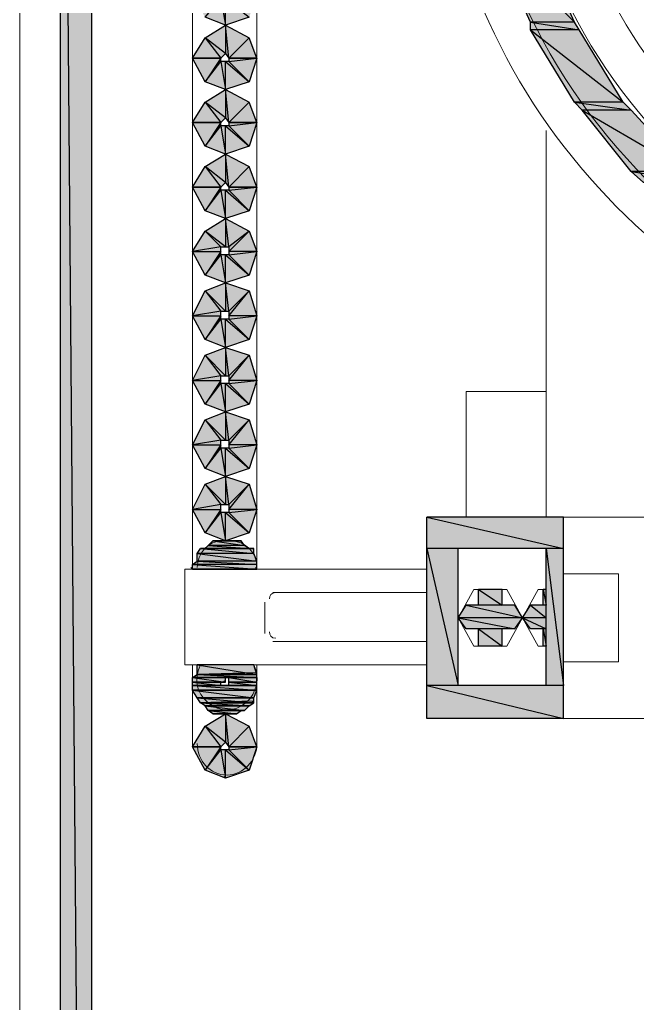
# Model space of a CAD drawing. Header units: millimetres. Extents: x 53 to 176, y -29 to 32.
# Drawn here: x 112.392 to 112.941, y -7.654 to -6.78 of the extents above; entities that cross this region are included whole.
import ezdxf

# ---------------------------------------------------------------- set-up
doc = ezdxf.new("R2010")
doc.units = ezdxf.units.MM
doc.layers.add('15 - Quadro de medição', color=6, linetype='Continuous')

msp = doc.modelspace()

# ---------------------------------------------------------------- hatches: boundary and pattern name
at = {"layer": '15 - Quadro de medição', "true_color": 0x000007}
h = msp.add_hatch(color=7, dxfattribs=at)
h.paths.add_polyline_path([(112.45599, -5.98433), (112.42805, -5.98433), (112.45599, -9.32817)])
h.paths.add_polyline_path([(112.42805, -5.98433), (112.45599, -9.32817), (112.42805, -9.32817)])
h = msp.add_hatch(color=7, dxfattribs=at)
h.paths.add_polyline_path([(112.85267, -6.71064), (112.81356, -6.71064), (112.88479, -6.78188)])
h.paths.add_polyline_path([(112.81356, -6.71064), (112.88479, -6.78188), (112.84568, -6.78188)])
h = msp.add_hatch(color=7, dxfattribs=at)
h.paths.add_polyline_path([(112.54538, -6.75674), (112.57052, -6.75674), (112.55656, -6.77769)])
h.paths.add_polyline_path([(112.57052, -6.75674), (112.55656, -6.77769), (112.57052, -6.76093)])
h.paths.add_polyline_path([(112.55656, -6.77769), (112.57052, -6.76093), (112.57471, -6.78467)])
h.paths.add_polyline_path([(112.57052, -6.76093), (112.57471, -6.78467), (112.57471, -6.76093)])
h.paths.add_polyline_path([(112.57471, -6.78467), (112.57471, -6.76093), (112.59567, -6.77769)])
h.paths.add_polyline_path([(112.57471, -6.76093), (112.59567, -6.77769), (112.57751, -6.76093)])
h.paths.add_polyline_path([(112.59567, -6.77769), (112.57751, -6.76093), (112.60265, -6.75674)])
h.paths.add_polyline_path([(112.57751, -6.76093), (112.60265, -6.75674), (112.57751, -6.75674)])
h = msp.add_hatch(color=7, dxfattribs=at)
h.paths.add_polyline_path([(112.88479, -6.78188), (112.84568, -6.78188), (112.88898, -6.78886)])
h.paths.add_polyline_path([(112.84568, -6.78188), (112.88898, -6.78886), (112.84568, -6.78886)])
h = msp.add_hatch(color=7, dxfattribs=at)
h.paths.add_polyline_path([(112.60265, -6.814), (112.59567, -6.79585), (112.57751, -6.814)])
h.paths.add_polyline_path([(112.59567, -6.79585), (112.57751, -6.814), (112.57471, -6.78467)])
h.paths.add_polyline_path([(112.57751, -6.814), (112.57471, -6.78467), (112.57471, -6.80981)])
h.paths.add_polyline_path([(112.57471, -6.78467), (112.57471, -6.80981), (112.55656, -6.79585)])
h.paths.add_polyline_path([(112.57471, -6.80981), (112.55656, -6.79585), (112.57052, -6.814)])
h.paths.add_polyline_path([(112.55656, -6.79585), (112.57052, -6.814), (112.54538, -6.814)])
h = msp.add_hatch(color=7, dxfattribs=at)
h.paths.add_polyline_path([(112.88898, -6.78886), (112.84568, -6.78886), (112.92809, -6.85311)])
h.paths.add_polyline_path([(112.84568, -6.78886), (112.92809, -6.85311), (112.88479, -6.85311)])
h = msp.add_hatch(color=7, dxfattribs=at)
h.paths.add_polyline_path([(112.54538, -6.814), (112.57052, -6.814), (112.55656, -6.83496)])
h.paths.add_polyline_path([(112.57052, -6.814), (112.55656, -6.83496), (112.57052, -6.8168)])
h.paths.add_polyline_path([(112.55656, -6.83496), (112.57052, -6.8168), (112.57471, -6.84194)])
h.paths.add_polyline_path([(112.57052, -6.8168), (112.57471, -6.84194), (112.57471, -6.8168)])
h.paths.add_polyline_path([(112.57471, -6.84194), (112.57471, -6.8168), (112.59567, -6.83496)])
h.paths.add_polyline_path([(112.57471, -6.8168), (112.59567, -6.83496), (112.57751, -6.8168)])
h.paths.add_polyline_path([(112.59567, -6.83496), (112.57751, -6.8168), (112.60265, -6.814)])
h.paths.add_polyline_path([(112.57751, -6.8168), (112.60265, -6.814), (112.57751, -6.814)])
h = msp.add_hatch(color=7, dxfattribs=at)
h.paths.add_polyline_path([(112.60265, -6.87127), (112.59567, -6.85311), (112.57751, -6.87127)])
h.paths.add_polyline_path([(112.59567, -6.85311), (112.57751, -6.87127), (112.57471, -6.84194)])
h.paths.add_polyline_path([(112.57751, -6.87127), (112.57471, -6.84194), (112.57471, -6.86708)])
h.paths.add_polyline_path([(112.57471, -6.84194), (112.57471, -6.86708), (112.55656, -6.85311)])
h.paths.add_polyline_path([(112.57471, -6.86708), (112.55656, -6.85311), (112.57052, -6.87127)])
h.paths.add_polyline_path([(112.55656, -6.85311), (112.57052, -6.87127), (112.54538, -6.87127)])
h = msp.add_hatch(color=7, dxfattribs=at)
h.paths.add_polyline_path([(112.92809, -6.85311), (112.88479, -6.85311), (112.93508, -6.8601)])
h.paths.add_polyline_path([(112.88479, -6.85311), (112.93508, -6.8601), (112.89178, -6.8601)])
h = msp.add_hatch(color=7, dxfattribs=at)
h.paths.add_polyline_path([(112.93508, -6.8601), (112.89178, -6.8601), (112.98536, -6.91457)])
h.paths.add_polyline_path([(112.89178, -6.8601), (112.98536, -6.91457), (112.93508, -6.91457)])
h = msp.add_hatch(color=7, dxfattribs=at)
h.paths.add_polyline_path([(112.54538, -6.87127), (112.57052, -6.87127), (112.55656, -6.89222)])
h.paths.add_polyline_path([(112.57052, -6.87127), (112.55656, -6.89222), (112.57052, -6.87406)])
h.paths.add_polyline_path([(112.55656, -6.89222), (112.57052, -6.87406), (112.57471, -6.89921)])
h.paths.add_polyline_path([(112.57052, -6.87406), (112.57471, -6.89921), (112.57471, -6.87406)])
h.paths.add_polyline_path([(112.57471, -6.89921), (112.57471, -6.87406), (112.59567, -6.89222)])
h.paths.add_polyline_path([(112.57471, -6.87406), (112.59567, -6.89222), (112.57751, -6.87406)])
h.paths.add_polyline_path([(112.59567, -6.89222), (112.57751, -6.87406), (112.60265, -6.87127)])
h.paths.add_polyline_path([(112.57751, -6.87406), (112.60265, -6.87127), (112.57751, -6.87127)])
h = msp.add_hatch(color=7, dxfattribs=at)
h.paths.add_polyline_path([(112.60265, -6.92854), (112.59567, -6.91038), (112.57751, -6.92854)])
h.paths.add_polyline_path([(112.59567, -6.91038), (112.57751, -6.92854), (112.57471, -6.89921)])
h.paths.add_polyline_path([(112.57751, -6.92854), (112.57471, -6.89921), (112.57471, -6.92435)])
h.paths.add_polyline_path([(112.57471, -6.89921), (112.57471, -6.92435), (112.55656, -6.91038)])
h.paths.add_polyline_path([(112.57471, -6.92435), (112.55656, -6.91038), (112.57052, -6.92854)])
h.paths.add_polyline_path([(112.55656, -6.91038), (112.57052, -6.92854), (112.54538, -6.92854)])
h = msp.add_hatch(color=7, dxfattribs=at)
h.paths.add_polyline_path([(112.98536, -6.91457), (112.93508, -6.91457), (112.99933, -6.92435)])
h.paths.add_polyline_path([(112.93508, -6.91457), (112.99933, -6.92435), (112.94625, -6.92435)])
h = msp.add_hatch(color=7, dxfattribs=at)
h.paths.add_polyline_path([(112.54538, -6.92854), (112.57052, -6.92854), (112.55656, -6.94949)])
h.paths.add_polyline_path([(112.57052, -6.92854), (112.55656, -6.94949), (112.57052, -6.93133)])
h.paths.add_polyline_path([(112.55656, -6.94949), (112.57052, -6.93133), (112.57471, -6.95647)])
h.paths.add_polyline_path([(112.57052, -6.93133), (112.57471, -6.95647), (112.57471, -6.93133)])
h.paths.add_polyline_path([(112.57471, -6.95647), (112.57471, -6.93133), (112.59567, -6.94949)])
h.paths.add_polyline_path([(112.57471, -6.93133), (112.59567, -6.94949), (112.57751, -6.93133)])
h.paths.add_polyline_path([(112.59567, -6.94949), (112.57751, -6.93133), (112.60265, -6.92854)])
h.paths.add_polyline_path([(112.57751, -6.93133), (112.60265, -6.92854), (112.57751, -6.92854)])
h = msp.add_hatch(color=7, dxfattribs=at)
h.paths.add_polyline_path([(112.59567, -7.00676), (112.57751, -6.9886), (112.60265, -6.98581)])
h.paths.add_polyline_path([(112.57751, -6.9886), (112.60265, -6.98581), (112.57751, -6.98581)])
h.paths.add_polyline_path([(112.60265, -6.98581), (112.57751, -6.98581), (112.59567, -6.96765)])
h.paths.add_polyline_path([(112.57751, -6.98581), (112.59567, -6.96765), (112.57751, -6.98161)])
h.paths.add_polyline_path([(112.59567, -6.96765), (112.57751, -6.98161), (112.57471, -6.95647)])
h.paths.add_polyline_path([(112.57751, -6.98161), (112.57471, -6.95647), (112.57471, -6.98161)])
h.paths.add_polyline_path([(112.57471, -6.95647), (112.57471, -6.98161), (112.55656, -6.96765)])
h.paths.add_polyline_path([(112.57471, -6.98161), (112.55656, -6.96765), (112.57052, -6.98161)])
h.paths.add_polyline_path([(112.55656, -6.96765), (112.57052, -6.98161), (112.54538, -6.98581)])
h.paths.add_polyline_path([(112.57052, -6.98161), (112.54538, -6.98581), (112.57052, -6.98581)])
h.paths.add_polyline_path([(112.54538, -6.98581), (112.57052, -6.98581), (112.55656, -7.00676)])
h.paths.add_polyline_path([(112.57052, -6.98581), (112.55656, -7.00676), (112.57052, -6.9886)])
h.paths.add_polyline_path([(112.55656, -7.00676), (112.57052, -6.9886), (112.57471, -7.01374)])
h.paths.add_polyline_path([(112.57052, -6.9886), (112.57471, -7.01374), (112.57471, -6.9886)])
h.paths.add_polyline_path([(112.57471, -7.01374), (112.57471, -6.9886), (112.59567, -7.00676)])
h.paths.add_polyline_path([(112.57471, -6.9886), (112.59567, -7.00676), (112.57751, -6.9886)])
h = msp.add_hatch(color=7, dxfattribs=at)
h.paths.add_polyline_path([(112.59567, -7.06402), (112.57751, -7.04587), (112.60265, -7.04307)])
h.paths.add_polyline_path([(112.57751, -7.04587), (112.60265, -7.04307), (112.57751, -7.04307)])
h.paths.add_polyline_path([(112.60265, -7.04307), (112.57751, -7.04307), (112.59567, -7.02072)])
h.paths.add_polyline_path([(112.57751, -7.04307), (112.59567, -7.02072), (112.57751, -7.03888)])
h.paths.add_polyline_path([(112.59567, -7.02072), (112.57751, -7.03888), (112.57471, -7.01374)])
h.paths.add_polyline_path([(112.57751, -7.03888), (112.57471, -7.01374), (112.57471, -7.03888)])
h.paths.add_polyline_path([(112.57471, -7.01374), (112.57471, -7.03888), (112.55656, -7.02072)])
h.paths.add_polyline_path([(112.57471, -7.03888), (112.55656, -7.02072), (112.57052, -7.03888)])
h.paths.add_polyline_path([(112.55656, -7.02072), (112.57052, -7.03888), (112.54538, -7.04307)])
h.paths.add_polyline_path([(112.57052, -7.03888), (112.54538, -7.04307), (112.57052, -7.04307)])
h.paths.add_polyline_path([(112.54538, -7.04307), (112.57052, -7.04307), (112.55656, -7.06402)])
h.paths.add_polyline_path([(112.57052, -7.04307), (112.55656, -7.06402), (112.57052, -7.04587)])
h.paths.add_polyline_path([(112.55656, -7.06402), (112.57052, -7.04587), (112.57471, -7.07101)])
h.paths.add_polyline_path([(112.57052, -7.04587), (112.57471, -7.07101), (112.57471, -7.04587)])
h.paths.add_polyline_path([(112.57471, -7.07101), (112.57471, -7.04587), (112.59567, -7.06402)])
h.paths.add_polyline_path([(112.57471, -7.04587), (112.59567, -7.06402), (112.57751, -7.04587)])
h = msp.add_hatch(color=7, dxfattribs=at)
h.paths.add_polyline_path([(112.59567, -7.12129), (112.57751, -7.10313), (112.60265, -7.10034)])
h.paths.add_polyline_path([(112.57751, -7.10313), (112.60265, -7.10034), (112.57751, -7.10034)])
h.paths.add_polyline_path([(112.60265, -7.10034), (112.57751, -7.10034), (112.59567, -7.07799)])
h.paths.add_polyline_path([(112.57751, -7.10034), (112.59567, -7.07799), (112.57751, -7.09615)])
h.paths.add_polyline_path([(112.59567, -7.07799), (112.57751, -7.09615), (112.57471, -7.07101)])
h.paths.add_polyline_path([(112.57751, -7.09615), (112.57471, -7.07101), (112.57471, -7.09615)])
h.paths.add_polyline_path([(112.57471, -7.07101), (112.57471, -7.09615), (112.55656, -7.07799)])
h.paths.add_polyline_path([(112.57471, -7.09615), (112.55656, -7.07799), (112.57052, -7.09615)])
h.paths.add_polyline_path([(112.55656, -7.07799), (112.57052, -7.09615), (112.54538, -7.10034)])
h.paths.add_polyline_path([(112.57052, -7.09615), (112.54538, -7.10034), (112.57052, -7.10034)])
h.paths.add_polyline_path([(112.54538, -7.10034), (112.57052, -7.10034), (112.55656, -7.12129)])
h.paths.add_polyline_path([(112.57052, -7.10034), (112.55656, -7.12129), (112.57052, -7.10313)])
h.paths.add_polyline_path([(112.55656, -7.12129), (112.57052, -7.10313), (112.57471, -7.12827)])
h.paths.add_polyline_path([(112.57052, -7.10313), (112.57471, -7.12827), (112.57471, -7.10313)])
h.paths.add_polyline_path([(112.57471, -7.12827), (112.57471, -7.10313), (112.59567, -7.12129)])
h.paths.add_polyline_path([(112.57471, -7.10313), (112.59567, -7.12129), (112.57751, -7.10313)])
h = msp.add_hatch(color=7, dxfattribs=at)
h.paths.add_polyline_path([(112.59567, -7.17856), (112.57751, -7.1604), (112.60265, -7.15761)])
h.paths.add_polyline_path([(112.57751, -7.1604), (112.60265, -7.15761), (112.57751, -7.15761)])
h.paths.add_polyline_path([(112.60265, -7.15761), (112.57751, -7.15761), (112.59567, -7.13526)])
h.paths.add_polyline_path([(112.57751, -7.15761), (112.59567, -7.13526), (112.57751, -7.15342)])
h.paths.add_polyline_path([(112.59567, -7.13526), (112.57751, -7.15342), (112.57471, -7.12827)])
h.paths.add_polyline_path([(112.57751, -7.15342), (112.57471, -7.12827), (112.57471, -7.15342)])
h.paths.add_polyline_path([(112.57471, -7.12827), (112.57471, -7.15342), (112.55656, -7.13526)])
h.paths.add_polyline_path([(112.57471, -7.15342), (112.55656, -7.13526), (112.57052, -7.15342)])
h.paths.add_polyline_path([(112.55656, -7.13526), (112.57052, -7.15342), (112.54538, -7.15761)])
h.paths.add_polyline_path([(112.57052, -7.15342), (112.54538, -7.15761), (112.57052, -7.15761)])
h.paths.add_polyline_path([(112.54538, -7.15761), (112.57052, -7.15761), (112.55656, -7.17856)])
h.paths.add_polyline_path([(112.57052, -7.15761), (112.55656, -7.17856), (112.57052, -7.1604)])
h.paths.add_polyline_path([(112.55656, -7.17856), (112.57052, -7.1604), (112.57471, -7.18554)])
h.paths.add_polyline_path([(112.57052, -7.1604), (112.57471, -7.18554), (112.57471, -7.1604)])
h.paths.add_polyline_path([(112.57471, -7.18554), (112.57471, -7.1604), (112.59567, -7.17856)])
h.paths.add_polyline_path([(112.57471, -7.1604), (112.59567, -7.17856), (112.57751, -7.1604)])
h = msp.add_hatch(color=7, dxfattribs=at)
h.paths.add_polyline_path([(112.59567, -7.23582), (112.57751, -7.21767), (112.60265, -7.21487)])
h.paths.add_polyline_path([(112.57751, -7.21767), (112.60265, -7.21487), (112.57751, -7.21487)])
h.paths.add_polyline_path([(112.60265, -7.21487), (112.57751, -7.21487), (112.59567, -7.19253)])
h.paths.add_polyline_path([(112.57751, -7.21487), (112.59567, -7.19253), (112.57751, -7.21068)])
h.paths.add_polyline_path([(112.59567, -7.19253), (112.57751, -7.21068), (112.57471, -7.18554)])
h.paths.add_polyline_path([(112.57751, -7.21068), (112.57471, -7.18554), (112.57471, -7.21068)])
h.paths.add_polyline_path([(112.57471, -7.18554), (112.57471, -7.21068), (112.55656, -7.19253)])
h.paths.add_polyline_path([(112.57471, -7.21068), (112.55656, -7.19253), (112.57052, -7.21068)])
h.paths.add_polyline_path([(112.55656, -7.19253), (112.57052, -7.21068), (112.54538, -7.21487)])
h.paths.add_polyline_path([(112.57052, -7.21068), (112.54538, -7.21487), (112.57052, -7.21487)])
h.paths.add_polyline_path([(112.54538, -7.21487), (112.57052, -7.21487), (112.55656, -7.23582)])
h.paths.add_polyline_path([(112.57052, -7.21487), (112.55656, -7.23582), (112.57052, -7.21767)])
h.paths.add_polyline_path([(112.55656, -7.23582), (112.57052, -7.21767), (112.57471, -7.24281)])
h.paths.add_polyline_path([(112.57052, -7.21767), (112.57471, -7.24281), (112.57471, -7.21767)])
h.paths.add_polyline_path([(112.57471, -7.24281), (112.57471, -7.21767), (112.59567, -7.23582)])
h.paths.add_polyline_path([(112.57471, -7.21767), (112.59567, -7.23582), (112.57751, -7.21767)])
h = msp.add_hatch(color=7, dxfattribs=at)
h.paths.add_polyline_path([(112.87502, -7.22186), (112.7535, -7.22186), (112.87502, -7.24979)])
h.paths.add_polyline_path([(112.7535, -7.22186), (112.87502, -7.24979), (112.7535, -7.24979)])
h = msp.add_hatch(color=7, dxfattribs=at)
h.paths.add_polyline_path([(112.58868, -7.24281), (112.56354, -7.24281), (112.59147, -7.247)])
h.paths.add_polyline_path([(112.56354, -7.24281), (112.59147, -7.247), (112.55935, -7.247)])
h = msp.add_hatch(color=7, dxfattribs=at)
h.paths.add_polyline_path([(112.59986, -7.24979), (112.55237, -7.24979), (112.59986, -7.25398)])
h.paths.add_polyline_path([(112.55237, -7.24979), (112.59986, -7.25398), (112.54957, -7.25398)])
h = msp.add_hatch(color=7, dxfattribs=at)
h.paths.add_polyline_path([(112.59986, -7.25398), (112.54957, -7.25398), (112.60265, -7.26097)])
h.paths.add_polyline_path([(112.54957, -7.25398), (112.60265, -7.26097), (112.54957, -7.26097)])
h = msp.add_hatch(color=7, dxfattribs=at)
h.paths.add_polyline_path([(112.59147, -7.247), (112.55935, -7.247), (112.59567, -7.24979)])
h.paths.add_polyline_path([(112.55935, -7.247), (112.59567, -7.24979), (112.55656, -7.24979)])
h = msp.add_hatch(color=7, dxfattribs=at)
h.paths.add_polyline_path([(112.78143, -7.24979), (112.7535, -7.24979), (112.78143, -7.37131)])
h.paths.add_polyline_path([(112.7535, -7.24979), (112.78143, -7.37131), (112.7535, -7.37131)])
h = msp.add_hatch(color=7, dxfattribs=at)
h.paths.add_polyline_path([(112.87502, -7.24979), (112.85965, -7.24979), (112.87502, -7.37131)])
h.paths.add_polyline_path([(112.85965, -7.24979), (112.87502, -7.37131), (112.85965, -7.37131)])
h = msp.add_hatch(color=7, dxfattribs=at)
h.paths.add_polyline_path([(112.60265, -7.26097), (112.54957, -7.26097), (112.60265, -7.26376)])
h.paths.add_polyline_path([(112.54957, -7.26097), (112.60265, -7.26376), (112.54538, -7.26376)])
h = msp.add_hatch(color=7, dxfattribs=at)
h.paths.add_polyline_path([(112.60265, -7.26376), (112.54538, -7.26376), (112.60265, -7.26795)])
h.paths.add_polyline_path([(112.54538, -7.26376), (112.60265, -7.26795), (112.54538, -7.26795)])
h.paths.add_polyline_path([(112.60265, -7.26795), (112.54538, -7.26795)])
h.paths.add_polyline_path([(112.54538, -7.26795), (112.60265, -7.26795)])
h = msp.add_hatch(color=7, dxfattribs=at)
h.paths.add_polyline_path([(112.82054, -7.28611), (112.79959, -7.28611), (112.82054, -7.30008)])
h.paths.add_polyline_path([(112.79959, -7.28611), (112.82054, -7.30008), (112.79959, -7.30008)])
h = msp.add_hatch(color=7, dxfattribs=at)
h.paths.add_polyline_path([(112.85965, -7.28611), (112.85686, -7.28611), (112.85965, -7.30008)])
h.paths.add_polyline_path([(112.85686, -7.28611), (112.85965, -7.30008), (112.85686, -7.30008)])
h = msp.add_hatch(color=7, dxfattribs=at)
h.paths.add_polyline_path([(112.83172, -7.30008), (112.78842, -7.30008), (112.8387, -7.31125)])
h.paths.add_polyline_path([(112.78842, -7.30008), (112.8387, -7.31125), (112.78143, -7.31125)])
h = msp.add_hatch(color=7, dxfattribs=at)
h.paths.add_polyline_path([(112.85965, -7.30008), (112.84568, -7.30008), (112.85965, -7.31125)])
h.paths.add_polyline_path([(112.84568, -7.30008), (112.85965, -7.31125), (112.8387, -7.31125)])
h = msp.add_hatch(color=7, dxfattribs=at)
h.paths.add_polyline_path([(112.8387, -7.31125), (112.78143, -7.31125), (112.83172, -7.32103)])
h.paths.add_polyline_path([(112.78143, -7.31125), (112.83172, -7.32103), (112.78842, -7.32103)])
h = msp.add_hatch(color=7, dxfattribs=at)
h.paths.add_polyline_path([(112.85965, -7.31125), (112.8387, -7.31125), (112.85965, -7.32103)])
h.paths.add_polyline_path([(112.8387, -7.31125), (112.85965, -7.32103), (112.84568, -7.32103)])
h = msp.add_hatch(color=7, dxfattribs=at)
h.paths.add_polyline_path([(112.82054, -7.32103), (112.79959, -7.32103), (112.82054, -7.33639)])
h.paths.add_polyline_path([(112.79959, -7.32103), (112.82054, -7.33639), (112.79959, -7.33639)])
h = msp.add_hatch(color=7, dxfattribs=at)
h.paths.add_polyline_path([(112.85965, -7.32103), (112.85686, -7.32103), (112.85965, -7.33639)])
h.paths.add_polyline_path([(112.85686, -7.32103), (112.85965, -7.33639), (112.85686, -7.33639)])
h = msp.add_hatch(color=7, dxfattribs=at)
h.paths.add_polyline_path([(112.59986, -7.35315), (112.54957, -7.35315), (112.60265, -7.36153)])
h.paths.add_polyline_path([(112.54957, -7.35315), (112.60265, -7.36153), (112.54957, -7.36153)])
h.paths.add_polyline_path([(112.60265, -7.36153), (112.54957, -7.36153)])
h.paths.add_polyline_path([(112.54957, -7.36153), (112.60265, -7.36153), (112.60265, -7.36014)])
h = msp.add_hatch(color=7, dxfattribs=at)
h.paths.add_polyline_path([(112.60265, -7.36153), (112.54957, -7.36153), (112.60265, -7.36433)])
h.paths.add_polyline_path([(112.54957, -7.36153), (112.60265, -7.36433), (112.54538, -7.36433)])
h.paths.add_polyline_path([(112.60265, -7.36433), (112.54538, -7.36433)])
h.paths.add_polyline_path([(112.54538, -7.36433), (112.60265, -7.36433)])
h.paths.add_polyline_path([(112.60265, -7.36433), (112.54538, -7.36433)])
h.paths.add_polyline_path([(112.60265, -7.36433), (112.54538, -7.36433)])
h = msp.add_hatch(color=7, dxfattribs=at)
h.paths.add_polyline_path([(112.54538, -7.36433), (112.57471, -7.36433), (112.57332, -7.36433)])
h.paths.add_polyline_path([(112.57471, -7.36433), (112.57332, -7.36433), (112.54538, -7.36433)])
h = msp.add_hatch(color=7, dxfattribs=at)
h.paths.add_polyline_path([(112.54538, -7.36433), (112.57471, -7.36433), (112.57332, -7.36433)])
h.paths.add_polyline_path([(112.57471, -7.36433), (112.57332, -7.36433), (112.54538, -7.36433)])
h = msp.add_hatch(color=7, dxfattribs=at)
h.paths.add_polyline_path([(112.57471, -7.36433), (112.54538, -7.36433), (112.57471, -7.36852)])
h.paths.add_polyline_path([(112.54538, -7.36433), (112.57471, -7.36852), (112.54538, -7.36852)])
h = msp.add_hatch(color=7, dxfattribs=at)
h.paths.add_polyline_path([(112.60265, -7.36433), (112.57751, -7.36433), (112.60265, -7.36852)])
h.paths.add_polyline_path([(112.57751, -7.36433), (112.60265, -7.36852), (112.57751, -7.36852)])
h = msp.add_hatch(color=7, dxfattribs=at)
h.paths.add_polyline_path([(112.57052, -7.36852), (112.54538, -7.36852)])
h.paths.add_polyline_path([(112.57052, -7.36852), (112.54538, -7.36852), (112.57471, -7.36852)])
h = msp.add_hatch(color=7, dxfattribs=at)
h.paths.add_polyline_path([(112.57052, -7.36852), (112.54538, -7.36852), (112.57052, -7.37131)])
h.paths.add_polyline_path([(112.54538, -7.36852), (112.57052, -7.37131), (112.54538, -7.37131)])
h = msp.add_hatch(color=7, dxfattribs=at)
h.paths.add_polyline_path([(112.57471, -7.37131), (112.57332, -7.37131), (112.54538, -7.37131)])
h.paths.add_polyline_path([(112.57471, -7.37131), (112.54538, -7.37131), (112.57052, -7.37131)])
h = msp.add_hatch(color=7, dxfattribs=at)
h.paths.add_polyline_path([(112.54538, -7.37131), (112.57471, -7.37131), (112.57332, -7.37131)])
h.paths.add_polyline_path([(112.57471, -7.37131), (112.57332, -7.37131), (112.54538, -7.37131)])
h = msp.add_hatch(color=7, dxfattribs=at)
h.paths.add_polyline_path([(112.54538, -7.37131), (112.57471, -7.37131), (112.57332, -7.37131)])
h.paths.add_polyline_path([(112.57471, -7.37131), (112.57332, -7.37131), (112.54538, -7.37131)])
h = msp.add_hatch(color=7, dxfattribs=at)
h.paths.add_polyline_path([(112.54538, -7.37131), (112.57471, -7.37131), (112.57332, -7.37131)])
h.paths.add_polyline_path([(112.57471, -7.37131), (112.57332, -7.37131), (112.54538, -7.37131)])
h = msp.add_hatch(color=7, dxfattribs=at)
h.paths.add_polyline_path([(112.60265, -7.37131), (112.54538, -7.37131), (112.60265, -7.3755)])
h.paths.add_polyline_path([(112.54538, -7.37131), (112.60265, -7.3755), (112.54538, -7.3755)])
h.paths.add_polyline_path([(112.60265, -7.3755), (112.54538, -7.3755)])
h.paths.add_polyline_path([(112.54538, -7.3755), (112.60265, -7.3755)])
h = msp.add_hatch(color=7, dxfattribs=at)
h.paths.add_polyline_path([(112.60265, -7.3755), (112.54538, -7.3755), (112.59986, -7.38248)])
h.paths.add_polyline_path([(112.54538, -7.3755), (112.59986, -7.38248), (112.54957, -7.38248)])
h.paths.add_polyline_path([(112.59986, -7.38248), (112.54957, -7.38248)])
h.paths.add_polyline_path([(112.54957, -7.38248), (112.59986, -7.38248), (112.59846, -7.38248)])
h = msp.add_hatch(color=7, dxfattribs=at)
h.paths.add_polyline_path([(112.60265, -7.36852), (112.57751, -7.36852), (112.60265, -7.37131)])
h.paths.add_polyline_path([(112.57751, -7.36852), (112.60265, -7.37131), (112.57751, -7.37131)])
h = msp.add_hatch(color=7, dxfattribs=at)
h.paths.add_polyline_path([(112.87502, -7.37131), (112.7535, -7.37131), (112.87502, -7.40064)])
h.paths.add_polyline_path([(112.7535, -7.37131), (112.87502, -7.40064), (112.7535, -7.40064)])
h = msp.add_hatch(color=7, dxfattribs=at)
h.paths.add_polyline_path([(112.59986, -7.38248), (112.54957, -7.38248), (112.59986, -7.38667)])
h.paths.add_polyline_path([(112.54957, -7.38248), (112.59986, -7.38667), (112.55237, -7.38667)])
h.paths.add_polyline_path([(112.59986, -7.38667), (112.55237, -7.38667)])
h.paths.add_polyline_path([(112.55237, -7.38667), (112.59986, -7.38667), (112.59846, -7.38528)])
h = msp.add_hatch(color=7, dxfattribs=at)
h.paths.add_polyline_path([(112.59986, -7.38667), (112.55237, -7.38667), (112.59567, -7.38947)])
h.paths.add_polyline_path([(112.55237, -7.38667), (112.59567, -7.38947), (112.55656, -7.38947)])
h.paths.add_polyline_path([(112.59567, -7.38947), (112.55656, -7.38947)])
h.paths.add_polyline_path([(112.55656, -7.38947), (112.59567, -7.38947)])
h = msp.add_hatch(color=7, dxfattribs=at)
h.paths.add_polyline_path([(112.59567, -7.38947), (112.55656, -7.38947), (112.59147, -7.39366)])
h.paths.add_polyline_path([(112.55656, -7.38947), (112.59147, -7.39366), (112.55935, -7.39366)])
h = msp.add_hatch(color=7, dxfattribs=at)
h.paths.add_polyline_path([(112.58868, -7.39366), (112.55935, -7.39366)])
h.paths.add_polyline_path([(112.58868, -7.39366), (112.55935, -7.39366), (112.59147, -7.39366)])
h = msp.add_hatch(color=7, dxfattribs=at)
h.paths.add_polyline_path([(112.58868, -7.39366), (112.55935, -7.39366), (112.58449, -7.39645)])
h.paths.add_polyline_path([(112.55935, -7.39366), (112.58449, -7.39645), (112.56354, -7.39645)])
h.paths.add_polyline_path([(112.58449, -7.39645), (112.56354, -7.39645)])
h.paths.add_polyline_path([(112.56354, -7.39645), (112.58449, -7.39645)])
h = msp.add_hatch(color=7, dxfattribs=at)
h.paths.add_polyline_path([(112.60265, -7.42578), (112.59567, -7.40763), (112.57751, -7.42578)])
h.paths.add_polyline_path([(112.59567, -7.40763), (112.57751, -7.42578), (112.57471, -7.39645)])
h.paths.add_polyline_path([(112.57751, -7.42578), (112.57471, -7.39645), (112.57471, -7.42159)])
h.paths.add_polyline_path([(112.57471, -7.39645), (112.57471, -7.42159), (112.55656, -7.40763)])
h.paths.add_polyline_path([(112.57471, -7.42159), (112.55656, -7.40763), (112.57052, -7.42578)])
h.paths.add_polyline_path([(112.55656, -7.40763), (112.57052, -7.42578), (112.54538, -7.42578)])
h = msp.add_hatch(color=7, dxfattribs=at)
h.paths.add_polyline_path([(112.54538, -7.42578), (112.57052, -7.42578), (112.55656, -7.44674)])
h.paths.add_polyline_path([(112.57052, -7.42578), (112.55656, -7.44674), (112.57052, -7.42858)])
h.paths.add_polyline_path([(112.55656, -7.44674), (112.57052, -7.42858), (112.57471, -7.45372)])
h.paths.add_polyline_path([(112.57052, -7.42858), (112.57471, -7.45372), (112.57471, -7.42858)])
h.paths.add_polyline_path([(112.57471, -7.45372), (112.57471, -7.42858), (112.59567, -7.44674)])
h.paths.add_polyline_path([(112.57471, -7.42858), (112.59567, -7.44674), (112.57751, -7.42858)])
h.paths.add_polyline_path([(112.59567, -7.44674), (112.57751, -7.42858), (112.60265, -7.42578)])
h.paths.add_polyline_path([(112.57751, -7.42858), (112.60265, -7.42578), (112.57751, -7.42578)])

# ---------------------------------------------------------------- linework, layer by layer
at = {"layer": '15 - Quadro de medição', "color": 7, "linetype": 'Continuous', "lineweight": 20, "true_color": 0x000007}
for points in [[(112.39174, -5.61978), (114.24803, -5.61978), (114.24803, -9.32817), (112.39174, -9.32817)], [(113.32198, -7.22186), (113.89325, -7.22186), (113.89325, -7.40064), (112.7535, -7.40064), (112.7535, -7.22186)], [(112.87502, -7.35036), (112.9239, -7.35036), (112.9239, -7.27214), (112.87502, -7.27214)], [(112.7954, -7.28611), (112.78143, -7.31125), (112.7954, -7.33639), (112.82473, -7.33639), (112.8387, -7.31125), (112.82473, -7.28611)]]:
    msp.add_lwpolyline(points, close=True, dxfattribs=at)
for points in [[(112.45599, -9.32817), (112.45599, -5.76923), (112.45599, -5.76923)], [(114.24803, -5.84884), (114.24803, -9.32817), (112.39174, -9.32817), (112.39174, -5.84884)], [(112.42805, -5.98433), (112.42805, -9.32817), (112.45599, -9.32817), (112.41269, -9.32817)], [(112.54538, -7.26795), (112.54538, -6.36006), (112.54538, -6.36006)], [(112.60265, -6.36006), (112.60265, -7.26795), (112.60265, -7.26795)], [(112.57471, -6.80004), (112.57471, -6.78467), (112.57471, -6.78467)], [(112.85965, -7.22186), (112.85965, -6.87825), (112.85965, -6.87825)], [(112.78842, -7.22186), (112.78842, -7.11012), (112.85965, -7.11012)], [(112.87502, -7.22186), (112.87502, -7.40064), (112.87502, -7.40064)], [(112.57751, -7.24281), (112.57471, -7.24281), (112.57052, -7.24281)], [(112.85965, -7.24979), (112.78143, -7.24979), (112.78143, -7.37131), (112.85965, -7.37131)], [(112.85965, -7.24979), (112.85965, -7.37131), (112.85965, -7.37131)], [(112.5384, -7.26795), (112.64595, -7.26795), (112.64595, -7.26795)], [(112.7535, -7.26795), (112.5384, -7.26795), (112.5384, -7.35315), (112.7535, -7.35315)], [(112.54538, -7.26795), (112.54398, -7.26655), (112.54398, -7.26655)], [(112.60265, -7.26795), (112.60125, -7.26655), (112.60125, -7.26655)], [(112.61662, -7.2889), (112.7535, -7.2889), (112.7535, -7.2889)], [(112.79959, -7.28611), (112.79959, -7.30008), (112.79959, -7.30008)], [(112.82054, -7.28611), (112.82054, -7.30008), (112.82054, -7.30008)], [(112.85965, -7.28611), (112.85267, -7.28611), (112.8387, -7.31125), (112.85267, -7.33639), (112.85965, -7.33639)], [(112.85267, -7.28611), (112.85686, -7.28611), (112.85686, -7.30008)], [(112.60963, -7.32522), (112.60963, -7.29728), (112.60963, -7.29728)], [(112.78842, -7.30008), (112.79959, -7.30008), (112.79959, -7.30008)], [(112.82054, -7.30008), (112.83172, -7.30008), (112.83172, -7.30008)], [(112.84568, -7.30008), (112.85686, -7.30008), (112.85686, -7.30008)], [(112.78842, -7.32103), (112.79959, -7.32103), (112.79959, -7.32103)], [(112.79959, -7.32103), (112.79959, -7.33639), (112.79959, -7.33639)], [(112.82054, -7.32103), (112.82054, -7.33639), (112.82054, -7.33639)], [(112.82054, -7.32103), (112.83172, -7.32103), (112.83172, -7.32103)], [(112.84568, -7.32103), (112.85686, -7.32103), (112.85686, -7.32103)], [(112.85686, -7.32103), (112.85686, -7.33639), (112.85686, -7.33639)], [(112.7535, -7.3322), (112.61662, -7.3322), (112.61662, -7.3322)], [(112.54538, -7.42578), (112.54538, -7.35315), (112.54538, -7.35315)], [(112.60265, -7.35315), (112.60265, -7.42578), (112.60265, -7.42578)], [(112.57471, -7.36852), (112.57332, -7.36712), (112.57332, -7.36712)], [(112.57471, -7.45372), (112.57332, -7.45232), (112.57332, -7.45232)]]:
    msp.add_lwpolyline(points, dxfattribs=at)
at = {"layer": '15 - Quadro de medição', "color": 7, "linetype": 'Continuous', "lineweight": -2, "true_color": 0x000007}
for points in [[(112.45599, -5.98433), (112.42805, -5.98433), (112.45599, -9.32817)], [(112.42805, -5.98433), (112.45599, -9.32817), (112.42805, -9.32817)], [(112.85267, -6.71064), (112.81356, -6.71064), (112.88479, -6.78188)], [(112.81356, -6.71064), (112.88479, -6.78188), (112.84568, -6.78188)], [(112.55656, -6.77769), (112.57052, -6.76093), (112.57471, -6.78467)], [(112.57052, -6.76093), (112.57471, -6.78467), (112.57471, -6.76093)], [(112.57471, -6.78467), (112.57471, -6.76093), (112.59567, -6.77769)], [(112.88479, -6.78188), (112.84568, -6.78188), (112.88898, -6.78886)], [(112.84568, -6.78188), (112.88898, -6.78886), (112.84568, -6.78886)], [(112.57471, -6.78467), (112.57471, -6.80981), (112.55656, -6.79585)], [(112.59567, -6.79585), (112.57751, -6.814), (112.57471, -6.78467)], [(112.57751, -6.814), (112.57471, -6.78467), (112.57471, -6.80981)], [(112.88898, -6.78886), (112.84568, -6.78886), (112.92809, -6.85311)], [(112.84568, -6.78886), (112.92809, -6.85311), (112.88479, -6.85311)], [(112.55656, -6.79585), (112.57052, -6.814), (112.54538, -6.814)], [(112.57471, -6.80981), (112.55656, -6.79585), (112.57052, -6.814)], [(112.60265, -6.814), (112.59567, -6.79585), (112.57751, -6.814)], [(112.54538, -6.814), (112.57052, -6.814), (112.55656, -6.83496)], [(112.57052, -6.814), (112.55656, -6.83496), (112.57052, -6.8168)], [(112.55656, -6.83496), (112.57052, -6.8168), (112.57471, -6.84194)], [(112.57052, -6.8168), (112.57471, -6.84194), (112.57471, -6.8168)], [(112.57471, -6.84194), (112.57471, -6.8168), (112.59567, -6.83496)], [(112.57471, -6.8168), (112.59567, -6.83496), (112.57751, -6.8168)], [(112.59567, -6.83496), (112.57751, -6.8168), (112.60265, -6.814)], [(112.57751, -6.8168), (112.60265, -6.814), (112.57751, -6.814)], [(112.57471, -6.84194), (112.57471, -6.86708), (112.55656, -6.85311)], [(112.59567, -6.85311), (112.57751, -6.87127), (112.57471, -6.84194)], [(112.57751, -6.87127), (112.57471, -6.84194), (112.57471, -6.86708)], [(112.55656, -6.85311), (112.57052, -6.87127), (112.54538, -6.87127)], [(112.57471, -6.86708), (112.55656, -6.85311), (112.57052, -6.87127)], [(112.60265, -6.87127), (112.59567, -6.85311), (112.57751, -6.87127)], [(112.92809, -6.85311), (112.88479, -6.85311), (112.93508, -6.8601)], [(112.88479, -6.85311), (112.93508, -6.8601), (112.89178, -6.8601)], [(112.93508, -6.8601), (112.89178, -6.8601), (112.98536, -6.91457)], [(112.89178, -6.8601), (112.98536, -6.91457), (112.93508, -6.91457)], [(112.54538, -6.87127), (112.57052, -6.87127), (112.55656, -6.89222)], [(112.57052, -6.87127), (112.55656, -6.89222), (112.57052, -6.87406)], [(112.55656, -6.89222), (112.57052, -6.87406), (112.57471, -6.89921)], [(112.57052, -6.87406), (112.57471, -6.89921), (112.57471, -6.87406)], [(112.57471, -6.89921), (112.57471, -6.87406), (112.59567, -6.89222)], [(112.57471, -6.87406), (112.59567, -6.89222), (112.57751, -6.87406)], [(112.59567, -6.89222), (112.57751, -6.87406), (112.60265, -6.87127)], [(112.57751, -6.87406), (112.60265, -6.87127), (112.57751, -6.87127)], [(112.57471, -6.89921), (112.57471, -6.92435), (112.55656, -6.91038)], [(112.59567, -6.91038), (112.57751, -6.92854), (112.57471, -6.89921)], [(112.57751, -6.92854), (112.57471, -6.89921), (112.57471, -6.92435)], [(112.55656, -6.91038), (112.57052, -6.92854), (112.54538, -6.92854)], [(112.57471, -6.92435), (112.55656, -6.91038), (112.57052, -6.92854)], [(112.60265, -6.92854), (112.59567, -6.91038), (112.57751, -6.92854)], [(112.98536, -6.91457), (112.93508, -6.91457), (112.99933, -6.92435)], [(112.93508, -6.91457), (112.99933, -6.92435), (112.94625, -6.92435)], [(112.54538, -6.92854), (112.57052, -6.92854), (112.55656, -6.94949)], [(112.57052, -6.92854), (112.55656, -6.94949), (112.57052, -6.93133)], [(112.59567, -6.94949), (112.57751, -6.93133), (112.60265, -6.92854)], [(112.57751, -6.93133), (112.60265, -6.92854), (112.57751, -6.92854)], [(112.55656, -6.94949), (112.57052, -6.93133), (112.57471, -6.95647)], [(112.57052, -6.93133), (112.57471, -6.95647), (112.57471, -6.93133)], [(112.57471, -6.95647), (112.57471, -6.93133), (112.59567, -6.94949)], [(112.57471, -6.93133), (112.59567, -6.94949), (112.57751, -6.93133)], [(112.57471, -6.95647), (112.57471, -6.98161), (112.55656, -6.96765)], [(112.59567, -6.96765), (112.57751, -6.98161), (112.57471, -6.95647)], [(112.57751, -6.98161), (112.57471, -6.95647), (112.57471, -6.98161)], [(112.55656, -6.96765), (112.57052, -6.98161), (112.54538, -6.98581)], [(112.57471, -6.98161), (112.55656, -6.96765), (112.57052, -6.98161)], [(112.60265, -6.98581), (112.57751, -6.98581), (112.59567, -6.96765)], [(112.57751, -6.98581), (112.59567, -6.96765), (112.57751, -6.98161)], [(112.57052, -6.98161), (112.54538, -6.98581), (112.57052, -6.98581)], [(112.54538, -6.98581), (112.57052, -6.98581), (112.55656, -7.00676)], [(112.57052, -6.98581), (112.55656, -7.00676), (112.57052, -6.9886)], [(112.55656, -7.00676), (112.57052, -6.9886), (112.57471, -7.01374)], [(112.57052, -6.9886), (112.57471, -7.01374), (112.57471, -6.9886)], [(112.57471, -7.01374), (112.57471, -6.9886), (112.59567, -7.00676)], [(112.57471, -6.9886), (112.59567, -7.00676), (112.57751, -6.9886)], [(112.59567, -7.00676), (112.57751, -6.9886), (112.60265, -6.98581)], [(112.57751, -6.9886), (112.60265, -6.98581), (112.57751, -6.98581)], [(112.57471, -7.01374), (112.57471, -7.03888), (112.55656, -7.02072)], [(112.59567, -7.02072), (112.57751, -7.03888), (112.57471, -7.01374)], [(112.57751, -7.03888), (112.57471, -7.01374), (112.57471, -7.03888)], [(112.55656, -7.02072), (112.57052, -7.03888), (112.54538, -7.04307)], [(112.57471, -7.03888), (112.55656, -7.02072), (112.57052, -7.03888)], [(112.60265, -7.04307), (112.57751, -7.04307), (112.59567, -7.02072)], [(112.57751, -7.04307), (112.59567, -7.02072), (112.57751, -7.03888)], [(112.57052, -7.03888), (112.54538, -7.04307), (112.57052, -7.04307)], [(112.54538, -7.04307), (112.57052, -7.04307), (112.55656, -7.06402)], [(112.57052, -7.04307), (112.55656, -7.06402), (112.57052, -7.04587)], [(112.59567, -7.06402), (112.57751, -7.04587), (112.60265, -7.04307)], [(112.57751, -7.04587), (112.60265, -7.04307), (112.57751, -7.04307)], [(112.55656, -7.06402), (112.57052, -7.04587), (112.57471, -7.07101)], [(112.57052, -7.04587), (112.57471, -7.07101), (112.57471, -7.04587)], [(112.57471, -7.07101), (112.57471, -7.04587), (112.59567, -7.06402)], [(112.57471, -7.04587), (112.59567, -7.06402), (112.57751, -7.04587)], [(112.55656, -7.07799), (112.57052, -7.09615), (112.54538, -7.10034)], [(112.57471, -7.07101), (112.57471, -7.09615), (112.55656, -7.07799)], [(112.57471, -7.09615), (112.55656, -7.07799), (112.57052, -7.09615)], [(112.59567, -7.07799), (112.57751, -7.09615), (112.57471, -7.07101)], [(112.57751, -7.09615), (112.57471, -7.07101), (112.57471, -7.09615)], [(112.60265, -7.10034), (112.57751, -7.10034), (112.59567, -7.07799)], [(112.57751, -7.10034), (112.59567, -7.07799), (112.57751, -7.09615)], [(112.57052, -7.09615), (112.54538, -7.10034), (112.57052, -7.10034)], [(112.54538, -7.10034), (112.57052, -7.10034), (112.55656, -7.12129)], [(112.57052, -7.10034), (112.55656, -7.12129), (112.57052, -7.10313)], [(112.55656, -7.12129), (112.57052, -7.10313), (112.57471, -7.12827)], [(112.57052, -7.10313), (112.57471, -7.12827), (112.57471, -7.10313)], [(112.57471, -7.12827), (112.57471, -7.10313), (112.59567, -7.12129)], [(112.57471, -7.10313), (112.59567, -7.12129), (112.57751, -7.10313)], [(112.59567, -7.12129), (112.57751, -7.10313), (112.60265, -7.10034)], [(112.57751, -7.10313), (112.60265, -7.10034), (112.57751, -7.10034)], [(112.57471, -7.12827), (112.57471, -7.15342), (112.55656, -7.13526)], [(112.59567, -7.13526), (112.57751, -7.15342), (112.57471, -7.12827)], [(112.57751, -7.15342), (112.57471, -7.12827), (112.57471, -7.15342)], [(112.55656, -7.13526), (112.57052, -7.15342), (112.54538, -7.15761)], [(112.57471, -7.15342), (112.55656, -7.13526), (112.57052, -7.15342)], [(112.60265, -7.15761), (112.57751, -7.15761), (112.59567, -7.13526)], [(112.57751, -7.15761), (112.59567, -7.13526), (112.57751, -7.15342)], [(112.57052, -7.15342), (112.54538, -7.15761), (112.57052, -7.15761)], [(112.54538, -7.15761), (112.57052, -7.15761), (112.55656, -7.17856)], [(112.57052, -7.15761), (112.55656, -7.17856), (112.57052, -7.1604)], [(112.59567, -7.17856), (112.57751, -7.1604), (112.60265, -7.15761)], [(112.57751, -7.1604), (112.60265, -7.15761), (112.57751, -7.15761)], [(112.55656, -7.17856), (112.57052, -7.1604), (112.57471, -7.18554)], [(112.57052, -7.1604), (112.57471, -7.18554), (112.57471, -7.1604)], [(112.57471, -7.18554), (112.57471, -7.1604), (112.59567, -7.17856)], [(112.57471, -7.1604), (112.59567, -7.17856), (112.57751, -7.1604)], [(112.55656, -7.19253), (112.57052, -7.21068), (112.54538, -7.21487)], [(112.57471, -7.18554), (112.57471, -7.21068), (112.55656, -7.19253)], [(112.57471, -7.21068), (112.55656, -7.19253), (112.57052, -7.21068)], [(112.59567, -7.19253), (112.57751, -7.21068), (112.57471, -7.18554)], [(112.57751, -7.21068), (112.57471, -7.18554), (112.57471, -7.21068)], [(112.60265, -7.21487), (112.57751, -7.21487), (112.59567, -7.19253)], [(112.57751, -7.21487), (112.59567, -7.19253), (112.57751, -7.21068)], [(112.57052, -7.21068), (112.54538, -7.21487), (112.57052, -7.21487)], [(112.54538, -7.21487), (112.57052, -7.21487), (112.55656, -7.23582)], [(112.57052, -7.21487), (112.55656, -7.23582), (112.57052, -7.21767)], [(112.55656, -7.23582), (112.57052, -7.21767), (112.57471, -7.24281)], [(112.57052, -7.21767), (112.57471, -7.24281), (112.57471, -7.21767)], [(112.57471, -7.24281), (112.57471, -7.21767), (112.59567, -7.23582)], [(112.57471, -7.21767), (112.59567, -7.23582), (112.57751, -7.21767)], [(112.59567, -7.23582), (112.57751, -7.21767), (112.60265, -7.21487)], [(112.57751, -7.21767), (112.60265, -7.21487), (112.57751, -7.21487)], [(112.87502, -7.22186), (112.7535, -7.22186), (112.87502, -7.24979)], [(112.7535, -7.22186), (112.87502, -7.24979), (112.7535, -7.24979)], [(112.56354, -7.24281), (112.59147, -7.247), (112.55935, -7.247)], [(112.56633, -7.24281), (112.58868, -7.24281), (112.56354, -7.24281)], [(112.58868, -7.24281), (112.56354, -7.24281), (112.59147, -7.247)], [(112.57052, -7.24281), (112.5817, -7.24281), (112.56633, -7.24281)], [(112.5817, -7.24281), (112.56633, -7.24281), (112.58868, -7.24281)], [(112.57751, -7.24281), (112.57052, -7.24281), (112.5817, -7.24281)], [(112.55237, -7.24979), (112.59986, -7.25398), (112.54957, -7.25398)], [(112.59986, -7.25398), (112.54957, -7.25398), (112.60265, -7.26097)], [(112.54957, -7.25398), (112.60265, -7.26097), (112.54957, -7.26097)], [(112.55656, -7.24979), (112.59986, -7.24979), (112.55237, -7.24979)], [(112.59986, -7.24979), (112.55237, -7.24979), (112.59986, -7.25398)], [(112.55935, -7.247), (112.59567, -7.24979), (112.55656, -7.24979)], [(112.59567, -7.24979), (112.55656, -7.24979), (112.59986, -7.24979)], [(112.59147, -7.247), (112.55935, -7.247), (112.59567, -7.24979)], [(112.78143, -7.24979), (112.7535, -7.24979), (112.78143, -7.37131)], [(112.7535, -7.24979), (112.78143, -7.37131), (112.7535, -7.37131)], [(112.87502, -7.24979), (112.85965, -7.24979), (112.87502, -7.37131)], [(112.85965, -7.24979), (112.87502, -7.37131), (112.85965, -7.37131)], [(112.54957, -7.26097), (112.60265, -7.26376), (112.54538, -7.26376)], [(112.60265, -7.26097), (112.54957, -7.26097), (112.60265, -7.26376)], [(112.60265, -7.26376), (112.54538, -7.26376), (112.60265, -7.26795)], [(112.54538, -7.26376), (112.60265, -7.26795), (112.54538, -7.26795)], [(112.60265, -7.26795), (112.54538, -7.26795)], [(112.54538, -7.26795), (112.60265, -7.26795), (112.60265, -7.26795)], [(112.82054, -7.28611), (112.79959, -7.28611), (112.82054, -7.30008)], [(112.79959, -7.28611), (112.82054, -7.30008), (112.79959, -7.30008)], [(112.85965, -7.28611), (112.85686, -7.28611), (112.85965, -7.30008)], [(112.85686, -7.28611), (112.85965, -7.30008), (112.85686, -7.30008)], [(112.78842, -7.30008), (112.8387, -7.31125), (112.78143, -7.31125)], [(112.83172, -7.30008), (112.78842, -7.30008), (112.8387, -7.31125)], [(112.84568, -7.30008), (112.85965, -7.31125), (112.8387, -7.31125)], [(112.85965, -7.30008), (112.84568, -7.30008), (112.85965, -7.31125)], [(112.8387, -7.31125), (112.78143, -7.31125), (112.83172, -7.32103)], [(112.78143, -7.31125), (112.83172, -7.32103), (112.78842, -7.32103)], [(112.85965, -7.31125), (112.8387, -7.31125), (112.85965, -7.32103)], [(112.8387, -7.31125), (112.85965, -7.32103), (112.84568, -7.32103)], [(112.82054, -7.32103), (112.79959, -7.32103), (112.82054, -7.33639)], [(112.79959, -7.32103), (112.82054, -7.33639), (112.79959, -7.33639)], [(112.85965, -7.32103), (112.85686, -7.32103), (112.85965, -7.33639)], [(112.85686, -7.32103), (112.85965, -7.33639), (112.85686, -7.33639)], [(112.59986, -7.35315), (112.54957, -7.35315), (112.60265, -7.36153)], [(112.54957, -7.35315), (112.60265, -7.36153), (112.54957, -7.36153)], [(112.54957, -7.36153), (112.60265, -7.36433), (112.54538, -7.36433)], [(112.60265, -7.36433), (112.54538, -7.36433)], [(112.54538, -7.36433), (112.60265, -7.36433), (112.60265, -7.36433)], [(112.60265, -7.36433), (112.60265, -7.36433), (112.54538, -7.36433)], [(112.60265, -7.36433), (112.54538, -7.36433)], [(112.54538, -7.36433), (112.57471, -7.36433), (112.57332, -7.36433)], [(112.57471, -7.36433), (112.57332, -7.36433), (112.54538, -7.36433)], [(112.54538, -7.36433), (112.57471, -7.36433), (112.57332, -7.36433)], [(112.57471, -7.36433), (112.57332, -7.36433), (112.54538, -7.36433)], [(112.57471, -7.36433), (112.54538, -7.36433), (112.57471, -7.36852)], [(112.54538, -7.36433), (112.57471, -7.36852), (112.54538, -7.36852)], [(112.54957, -7.36153), (112.60265, -7.36153), (112.60265, -7.36014)], [(112.60265, -7.36153), (112.54957, -7.36153)], [(112.60265, -7.36153), (112.54957, -7.36153), (112.60265, -7.36433)], [(112.57471, -7.36433), (112.60265, -7.36433), (112.60265, -7.36433)], [(112.60265, -7.36433), (112.60265, -7.36433), (112.57471, -7.36433)], [(112.60265, -7.36433), (112.57471, -7.36433)], [(112.57471, -7.36433), (112.60265, -7.36433), (112.57751, -7.36433)], [(112.60265, -7.36433), (112.57751, -7.36433), (112.60265, -7.36852)], [(112.57751, -7.36433), (112.60265, -7.36852), (112.57751, -7.36852)], [(112.57052, -7.36852), (112.57052, -7.36852), (112.54538, -7.36852)], [(112.57052, -7.36852), (112.54538, -7.36852), (112.57471, -7.36852)], [(112.54538, -7.36852), (112.57052, -7.36852), (112.57052, -7.36852)], [(112.57052, -7.36852), (112.57052, -7.36852), (112.54538, -7.36852)], [(112.54538, -7.36852), (112.57052, -7.36852), (112.57052, -7.36852)], [(112.57052, -7.36852), (112.57052, -7.36852), (112.54538, -7.36852)], [(112.57052, -7.36852), (112.54538, -7.36852)], [(112.54538, -7.36852), (112.57052, -7.36852), (112.57052, -7.36852)], [(112.54538, -7.36852), (112.57052, -7.36852), (112.57052, -7.36852)], [(112.57052, -7.36852), (112.57052, -7.36852), (112.54538, -7.36852)], [(112.54538, -7.36852), (112.57052, -7.36852), (112.57052, -7.36852)], [(112.57052, -7.36852), (112.57052, -7.36852), (112.54538, -7.36852)], [(112.54538, -7.36852), (112.57052, -7.36852), (112.57052, -7.36852)], [(112.57052, -7.36852), (112.57052, -7.36852), (112.54538, -7.36852)], [(112.57052, -7.36852), (112.54538, -7.36852), (112.57052, -7.37131)], [(112.54538, -7.36852), (112.57052, -7.37131), (112.54538, -7.37131)], [(112.54538, -7.37131), (112.57052, -7.37131), (112.57052, -7.37131)], [(112.57052, -7.37131), (112.57052, -7.37131), (112.54538, -7.37131)], [(112.54538, -7.37131), (112.57052, -7.37131), (112.57052, -7.37131)], [(112.57052, -7.37131), (112.57052, -7.37131), (112.54538, -7.37131)], [(112.54538, -7.37131), (112.57052, -7.37131), (112.57052, -7.37131)], [(112.57052, -7.37131), (112.57052, -7.37131), (112.54538, -7.37131)], [(112.57471, -7.37131), (112.57332, -7.37131), (112.54538, -7.37131)], [(112.57471, -7.37131), (112.54538, -7.37131), (112.57052, -7.37131)], [(112.54538, -7.37131), (112.57471, -7.37131), (112.57332, -7.37131)], [(112.57471, -7.37131), (112.57332, -7.37131), (112.54538, -7.37131)], [(112.54538, -7.37131), (112.57471, -7.37131), (112.57332, -7.37131)], [(112.57471, -7.37131), (112.57332, -7.37131), (112.54538, -7.37131)], [(112.54538, -7.37131), (112.57471, -7.37131), (112.57332, -7.37131)], [(112.57471, -7.37131), (112.57332, -7.37131), (112.54538, -7.37131)], [(112.60265, -7.37131), (112.54538, -7.37131), (112.60265, -7.3755)], [(112.54538, -7.37131), (112.60265, -7.3755), (112.54538, -7.3755)], [(112.60265, -7.3755), (112.54538, -7.3755)], [(112.54538, -7.3755), (112.60265, -7.3755), (112.60265, -7.3755)], [(112.60265, -7.3755), (112.54538, -7.3755), (112.59986, -7.38248)], [(112.54538, -7.3755), (112.59986, -7.38248), (112.54957, -7.38248)], [(112.57751, -7.37131), (112.60265, -7.37131), (112.57471, -7.37131)], [(112.57471, -7.37131), (112.60265, -7.37131), (112.60265, -7.37131)], [(112.60265, -7.37131), (112.60265, -7.37131), (112.57471, -7.37131)], [(112.57751, -7.36852), (112.60265, -7.36852), (112.60265, -7.36852)], [(112.60265, -7.36852), (112.60265, -7.36852), (112.57751, -7.36852)], [(112.57751, -7.36852), (112.60265, -7.36852), (112.60265, -7.36852)], [(112.60265, -7.36852), (112.60265, -7.36852), (112.57751, -7.36852)], [(112.57751, -7.36852), (112.60265, -7.36852), (112.60265, -7.36852)], [(112.60265, -7.36852), (112.60265, -7.36852), (112.57751, -7.36852)], [(112.57751, -7.36852), (112.60265, -7.36852), (112.60265, -7.36852)], [(112.60265, -7.36852), (112.60265, -7.36852), (112.57751, -7.36852)], [(112.57751, -7.36852), (112.60265, -7.36852), (112.60265, -7.36852)], [(112.60265, -7.36852), (112.60265, -7.36852), (112.57751, -7.36852)], [(112.57751, -7.36852), (112.60265, -7.36852), (112.60265, -7.36852)], [(112.60265, -7.36852), (112.60265, -7.36852), (112.57751, -7.36852)], [(112.60265, -7.36852), (112.57751, -7.36852), (112.60265, -7.37131)], [(112.57751, -7.36852), (112.60265, -7.37131), (112.57751, -7.37131)], [(112.57751, -7.37131), (112.60265, -7.37131), (112.60265, -7.37131)], [(112.60265, -7.37131), (112.60265, -7.37131), (112.57751, -7.37131)], [(112.60265, -7.37131), (112.57751, -7.37131)], [(112.57751, -7.37131), (112.60265, -7.37131), (112.60265, -7.37131)], [(112.57751, -7.37131), (112.60265, -7.37131), (112.60265, -7.37131)], [(112.60265, -7.37131), (112.60265, -7.37131), (112.57751, -7.37131)], [(112.57751, -7.37131), (112.60265, -7.37131), (112.60265, -7.37131)], [(112.60265, -7.37131), (112.60265, -7.37131), (112.57751, -7.37131)], [(112.57751, -7.37131), (112.60265, -7.37131), (112.60265, -7.37131)], [(112.60265, -7.37131), (112.60265, -7.37131), (112.57751, -7.37131)], [(112.60265, -7.37131), (112.57751, -7.37131)], [(112.87502, -7.37131), (112.7535, -7.37131), (112.87502, -7.40064)], [(112.7535, -7.37131), (112.87502, -7.40064), (112.7535, -7.40064)], [(112.59986, -7.38248), (112.54957, -7.38248)], [(112.54957, -7.38248), (112.59986, -7.38248), (112.59846, -7.38248)], [(112.59986, -7.38248), (112.54957, -7.38248), (112.59986, -7.38667)], [(112.54957, -7.38248), (112.59986, -7.38667), (112.55237, -7.38667)], [(112.55237, -7.38667), (112.59986, -7.38667), (112.59846, -7.38528)], [(112.59986, -7.38667), (112.55237, -7.38667)], [(112.59986, -7.38667), (112.55237, -7.38667), (112.59567, -7.38947)], [(112.55237, -7.38667), (112.59567, -7.38947), (112.55656, -7.38947)], [(112.59567, -7.38947), (112.55656, -7.38947)], [(112.55656, -7.38947), (112.59567, -7.38947), (112.59567, -7.38947)], [(112.59567, -7.38947), (112.55656, -7.38947), (112.59147, -7.39366)], [(112.55656, -7.38947), (112.59147, -7.39366), (112.55935, -7.39366)], [(112.58868, -7.39366), (112.58868, -7.39366), (112.55935, -7.39366)], [(112.58868, -7.39366), (112.55935, -7.39366), (112.59147, -7.39366)], [(112.58868, -7.39366), (112.55935, -7.39366), (112.58449, -7.39645)], [(112.55935, -7.39366), (112.58449, -7.39645), (112.56354, -7.39645)], [(112.57471, -7.39645), (112.57471, -7.42159), (112.55656, -7.40763)], [(112.58449, -7.39645), (112.56354, -7.39645)], [(112.56354, -7.39645), (112.58449, -7.39645), (112.58449, -7.39645)], [(112.58449, -7.39645), (112.56354, -7.39645), (112.5817, -7.39645)], [(112.56354, -7.39645), (112.5817, -7.39645), (112.57052, -7.39645)], [(112.5817, -7.39645), (112.57052, -7.39645), (112.57471, -7.39645)], [(112.57052, -7.39645), (112.5817, -7.39645), (112.5817, -7.39645)], [(112.5817, -7.39645), (112.5817, -7.39645), (112.57052, -7.39645)], [(112.59567, -7.40763), (112.57751, -7.42578), (112.57471, -7.39645)], [(112.57751, -7.42578), (112.57471, -7.39645), (112.57471, -7.42159)], [(112.55656, -7.40763), (112.57052, -7.42578), (112.54538, -7.42578)], [(112.57471, -7.42159), (112.55656, -7.40763), (112.57052, -7.42578)], [(112.60265, -7.42578), (112.59567, -7.40763), (112.57751, -7.42578)], [(112.54538, -7.42578), (112.57052, -7.42578), (112.55656, -7.44674)], [(112.57052, -7.42578), (112.55656, -7.44674), (112.57052, -7.42858)], [(112.55656, -7.44674), (112.57052, -7.42858), (112.57471, -7.45372)], [(112.57052, -7.42858), (112.57471, -7.45372), (112.57471, -7.42858)], [(112.57471, -7.45372), (112.57471, -7.42858), (112.59567, -7.44674)], [(112.57471, -7.42858), (112.59567, -7.44674), (112.57751, -7.42858)], [(112.59567, -7.44674), (112.57751, -7.42858), (112.60265, -7.42578)], [(112.57751, -7.42858), (112.60265, -7.42578), (112.57751, -7.42578)]]:
    msp.add_lwpolyline(points, close=True, dxfattribs=at)
at = {"layer": '15 - Quadro de medição', "color": 7, "linetype": 'Continuous', "lineweight": 20, "true_color": 0x000007}
for points, knots in [([(113.86113, -6.54443), (113.86113, -6.24832), (113.62228, -6.00947), (113.32617, -6.00947), (113.32617, -6.00947), (113.03145, -6.00947), (112.79261, -6.24832), (112.79261, -6.54443), (112.79261, -6.54443), (112.79261, -6.83915), (113.03145, -7.07799), (113.32617, -7.07799), (113.32617, -7.07799), (113.62228, -7.07799), (113.86113, -6.83915), (113.86113, -6.54443)], [0, 0, 0, 0, 0.0625, 0.0625, 0.0625, 0.062501, 0.125, 0.125, 0.125, 0.125001, 0.1875, 0.1875, 0.1875, 0.187501, 1, 1, 1, 1]), ([(113.06498, -6.03741), (112.83172, -6.15753), (112.7102, -6.42291), (112.77305, -6.67852), (112.77305, -6.67852), (112.83451, -6.93413), (113.06358, -7.11431), (113.32617, -7.11431), (113.32617, -7.11431), (113.59016, -7.11431), (113.81923, -6.93413), (113.88068, -6.67852), (113.88068, -6.67852), (113.94354, -6.42291), (113.82202, -6.15753), (113.58876, -6.03741)], [0, 0, 0, 0, 0.0625, 0.0625, 0.0625, 0.062501, 0.125, 0.125, 0.125, 0.125001, 0.1875, 0.1875, 0.1875, 0.187501, 1, 1, 1, 1]), ([(113.82621, -6.54443), (113.82621, -6.26787), (113.60273, -6.04579), (113.32617, -6.04579), (113.32617, -6.04579), (113.05101, -6.04579), (112.82753, -6.26787), (112.82753, -6.54443), (112.82753, -6.54443), (112.82753, -6.81959), (113.05101, -7.04307), (113.32617, -7.04307), (113.32617, -7.04307), (113.60273, -7.04307), (113.82621, -6.81959), (113.82621, -6.54443)], [0, 0, 0, 0, 0.0625, 0.0625, 0.0625, 0.062501, 0.125, 0.125, 0.125, 0.125001, 0.1875, 0.1875, 0.1875, 0.187501, 1, 1, 1, 1]), ([(113.78989, -6.54443), (113.78989, -6.28882), (113.58317, -6.08071), (113.32617, -6.08071), (113.32617, -6.08071), (113.07056, -6.08071), (112.86384, -6.28882), (112.86384, -6.54443), (112.86384, -6.54443), (112.86384, -6.80004), (113.07056, -7.00676), (113.32617, -7.00676), (113.32617, -7.00676), (113.58317, -7.00676), (113.78989, -6.80004), (113.78989, -6.54443)], [0, 0, 0, 0, 0.0625, 0.0625, 0.0625, 0.062501, 0.125, 0.125, 0.125, 0.125001, 0.1875, 0.1875, 0.1875, 0.187501, 1, 1, 1, 1]), ([(112.55237, -7.35315), (112.54678, -7.36433), (112.54818, -7.37829), (112.55935, -7.38667), (112.55935, -7.38667), (112.56913, -7.39506), (112.58309, -7.39506), (112.59287, -7.38667), (112.59287, -7.38667), (112.60265, -7.37829), (112.60544, -7.36433), (112.59986, -7.35315)], [0, 0, 0, 0, 0.083333, 0.083333, 0.083333, 0.083334, 0.166667, 0.166667, 0.166667, 0.166668, 1, 1, 1, 1])]:
    msp.add_open_spline(points, degree=3, knots=knots, dxfattribs=at)
for points in [[(112.57192, -7.24281), (112.55935, -7.24281), (112.54957, -7.25398), (112.54957, -7.26655)], [(112.60265, -7.26655), (112.60265, -7.25398), (112.59287, -7.24281), (112.5789, -7.24281)], [(112.61941, -7.2889), (112.61522, -7.2889), (112.61382, -7.2917), (112.61382, -7.29449)], [(112.61382, -7.32382), (112.61382, -7.32661), (112.61522, -7.32941), (112.61941, -7.32941)], [(112.54957, -7.42299), (112.54957, -7.43835), (112.56075, -7.45093), (112.57611, -7.45093)], [(112.57611, -7.45093), (112.59008, -7.45093), (112.60265, -7.43835), (112.60265, -7.42299)]]:
    msp.add_open_spline(points, degree=3, dxfattribs=at)

doc.saveas('drawing.dxf')
